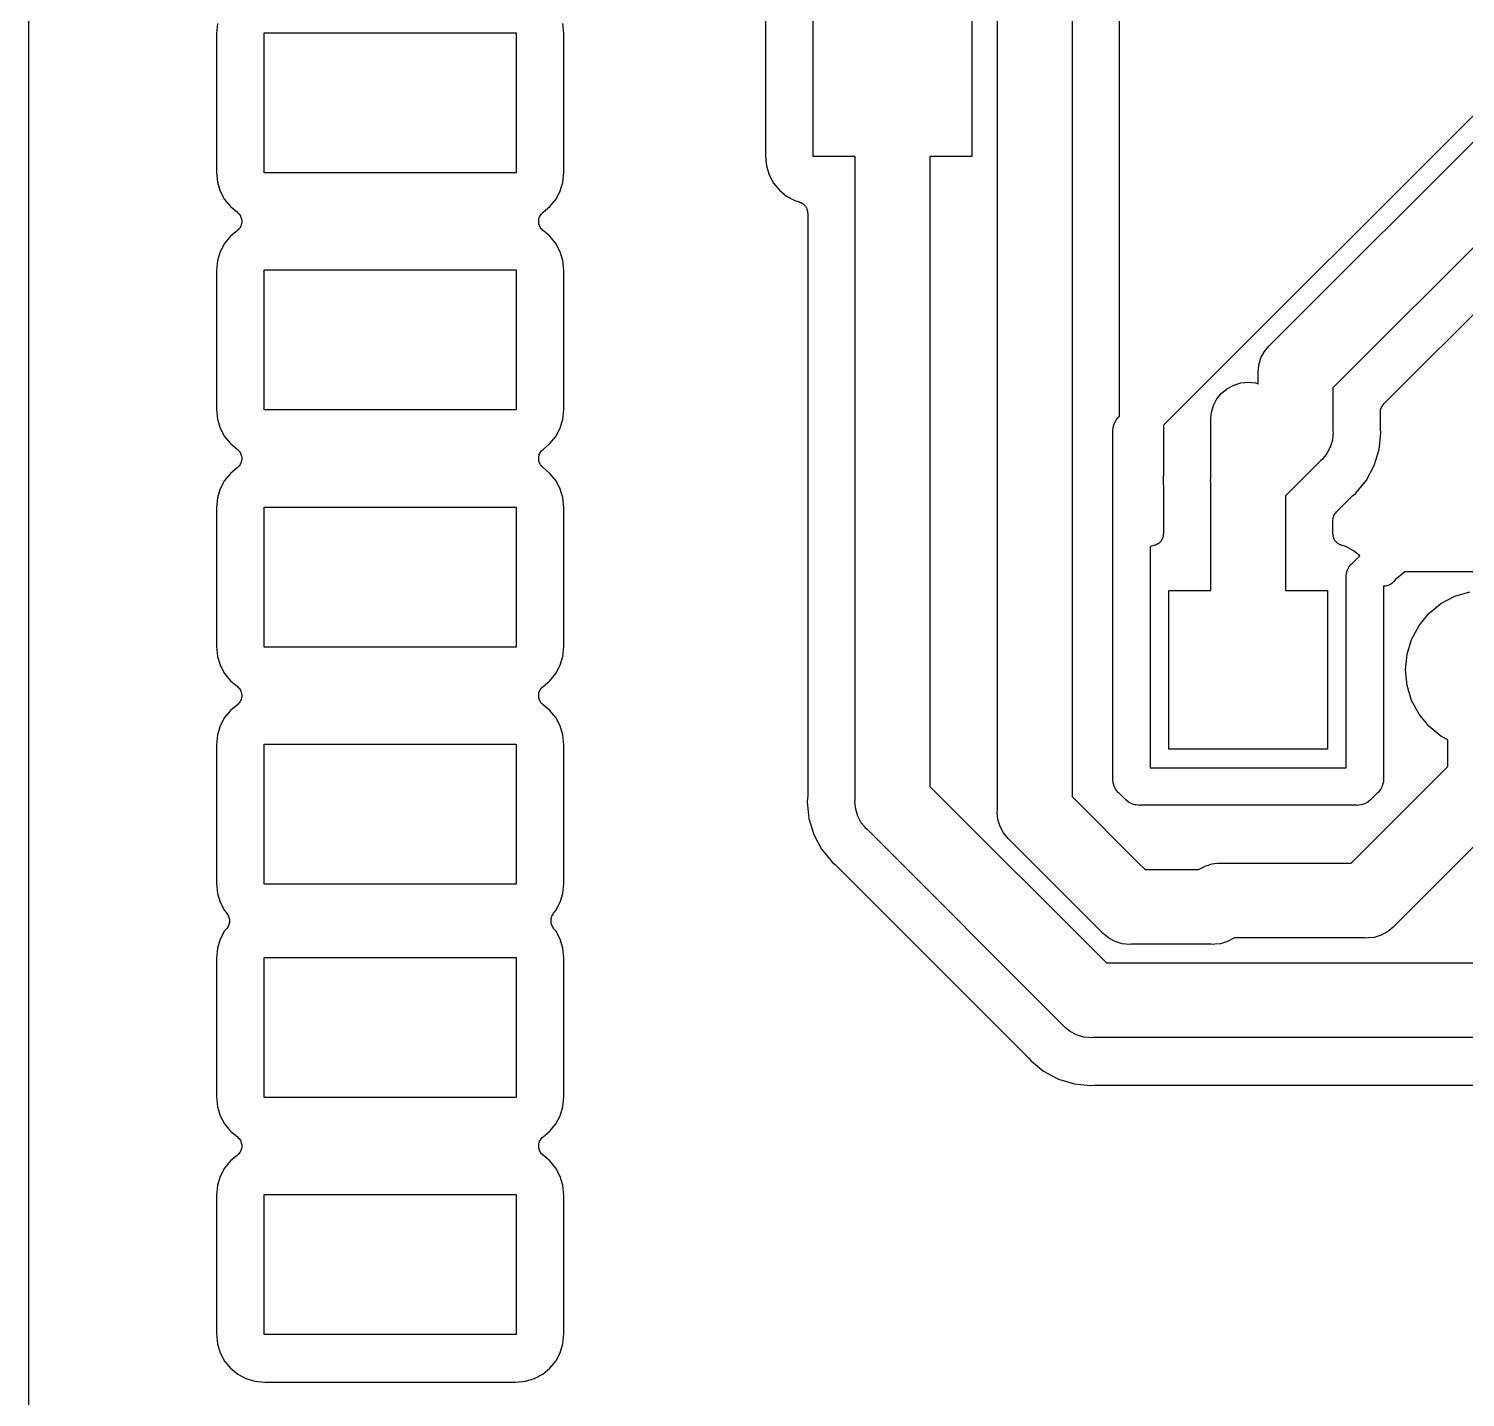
# Model space of a CAD drawing. Extents: x 77 to 164, y -183 to -59.
# Drawn here: x 92.35 to 107.74, y -166.54 to -151.88 of the extents above; entities that cross this region are included whole.
import ezdxf

# ---------------------------------------------------------------- set-up
doc = ezdxf.new("R2010")
doc.units = 0
doc.header["$MEASUREMENT"] = 0
doc.layers.add('BLACK', color=7, linetype='CONTINUOUS')

msp = doc.modelspace()

# ---------------------------------------------------------------- linework, layer by layer
at = {"layer": 'BLACK', "linetype": 'CONTINUOUS'}
for p, q in [((92.348, -171.783), (92.348, -124.635)), ((113.641, -146.99), (104.502, -156.129)), ((105.649, -155.265), (113.593, -147.321)), ((102.724, -160.254), (102.724, -147.962)), ((114.056, -147.99), (106.318, -155.728)), ((103.524, -148.108), (103.524, -160.108)), ((104.032, -156.034), (104.032, -148.371)), ((100.239, -151.556), (100.239, -153.244)), ((100.75, -153.25), (100.75, -151.55)), ((102.45, -151.55), (102.45, -153.25)), ((94.3694, -151.825), (94.3589, -151.931)), ((98.0811, -151.931), (98.0707, -151.825)), ((94.3589, -151.931), (94.3589, -153.419)), ((94.87, -153.425), (94.87, -151.925)), ((94.87, -151.925), (97.57, -151.925)), ((97.57, -151.925), (97.57, -153.425)), ((98.0811, -153.419), (98.0811, -151.931)), ((106.863, -155.901), (110.232, -152.532)), ((100.239, -153.244), (100.249, -153.35)), ((101.2, -153.25), (100.75, -153.25)), ((101.2, -160.145), (101.2, -153.25)), ((102.45, -153.25), (102, -153.25)), ((102, -153.25), (102, -159.999)), ((100.249, -153.35), (100.278, -153.445)), ((94.3589, -153.419), (94.3694, -153.525)), ((94.3694, -153.525), (94.3984, -153.62)), ((97.57, -153.425), (94.87, -153.425)), ((98.0416, -153.62), (98.0707, -153.525)), ((98.0707, -153.525), (98.0811, -153.419)), ((100.278, -153.445), (100.326, -153.534)), ((100.326, -153.534), (100.389, -153.611)), ((94.3984, -153.62), (94.4456, -153.709)), ((94.4456, -153.709), (94.5091, -153.786)), ((97.9309, -153.786), (97.9944, -153.709)), ((97.9944, -153.709), (98.0416, -153.62)), ((100.389, -153.611), (100.466, -153.674)), ((100.466, -153.674), (100.555, -153.722)), ((94.5091, -153.786), (94.5832, -153.847)), ((94.5832, -153.847), (94.584, -153.847)), ((94.584, -153.847), (94.584, -153.847)), ((94.584, -153.847), (94.584, -153.847)), ((94.584, -153.847), (94.5846, -153.848)), ((94.5846, -153.848), (94.593, -153.857)), ((94.593, -153.857), (94.6014, -153.865)), ((94.6014, -153.865), (94.6016, -153.865)), ((94.6016, -153.865), (94.6019, -153.866)), ((94.6019, -153.866), (94.6084, -153.876)), ((97.8258, -153.884), (97.8325, -153.874)), ((97.8325, -153.874), (97.8392, -153.864)), ((97.8392, -153.864), (97.8395, -153.864)), ((97.8395, -153.864), (97.8397, -153.864)), ((97.8397, -153.864), (97.8482, -153.855)), ((97.8482, -153.855), (97.8568, -153.847)), ((97.8568, -153.847), (97.9309, -153.786)), ((100.555, -153.722), (100.602, -153.736)), ((100.602, -153.736), (100.604, -153.736)), ((100.604, -153.736), (100.609, -153.739)), ((100.609, -153.739), (100.614, -153.74)), ((100.614, -153.74), (100.62, -153.744)), ((100.62, -153.744), (100.626, -153.746)), ((100.626, -153.746), (100.631, -153.749)), ((100.631, -153.749), (100.636, -153.752)), ((100.636, -153.752), (100.641, -153.756)), ((100.641, -153.756), (100.647, -153.76)), ((100.647, -153.76), (100.651, -153.764)), ((100.651, -153.764), (100.655, -153.768)), ((100.655, -153.768), (100.659, -153.773)), ((100.659, -153.773), (100.664, -153.778)), ((100.664, -153.778), (100.667, -153.783)), ((100.667, -153.783), (100.671, -153.787)), ((100.671, -153.787), (100.674, -153.793)), ((100.674, -153.793), (100.678, -153.799)), ((100.678, -153.799), (100.68, -153.804)), ((100.68, -153.804), (100.682, -153.809)), ((100.682, -153.809), (100.684, -153.816)), ((100.684, -153.816), (100.687, -153.822)), ((100.687, -153.822), (100.688, -153.827)), ((100.688, -153.827), (100.69, -153.833)), ((100.69, -153.833), (100.69, -153.839)), ((100.69, -153.839), (100.691, -153.846)), ((100.691, -153.846), (100.691, -153.852)), ((100.691, -153.852), (100.692, -153.857)), ((100.692, -153.857), (100.692, -160.113)), ((94.6003, -154.026), (94.5917, -154.035)), ((94.6005, -154.026), (94.6003, -154.026)), ((94.6008, -154.026), (94.6005, -154.026)), ((94.6075, -154.016), (94.6008, -154.026)), ((94.6142, -154.006), (94.6075, -154.016)), ((94.6084, -153.876), (94.615, -153.886)), ((94.6144, -154.005), (94.6142, -154.006)), ((94.6146, -154.005), (94.6144, -154.005)), ((94.6192, -153.994), (94.6146, -154.005)), ((94.615, -153.886), (94.6152, -153.886)), ((94.6152, -153.886), (94.6154, -153.887)), ((94.6154, -153.887), (94.6198, -153.898)), ((94.6239, -153.983), (94.6192, -153.994)), ((94.6198, -153.898), (94.6244, -153.909)), ((94.624, -153.983), (94.6239, -153.983)), ((94.6241, -153.982), (94.624, -153.983)), ((94.6265, -153.97), (94.6241, -153.982)), ((94.6244, -153.909), (94.6245, -153.909)), ((94.6245, -153.909), (94.6246, -153.91)), ((94.6246, -153.91), (94.6268, -153.921)), ((94.6289, -153.959), (94.6265, -153.97)), ((94.6268, -153.921), (94.6291, -153.933)), ((94.629, -153.958), (94.6289, -153.958)), ((94.6289, -153.958), (94.6289, -153.959)), ((94.6291, -153.946), (94.629, -153.958)), ((94.6291, -153.933), (94.6291, -153.933)), ((94.6291, -153.933), (94.6292, -153.934)), ((94.6292, -153.934), (94.6291, -153.946)), ((97.8108, -153.956), (97.8109, -153.944)), ((97.8109, -153.957), (97.8108, -153.956)), ((97.8109, -153.944), (97.811, -153.932)), ((97.8132, -153.969), (97.8109, -153.957)), ((97.8109, -153.957), (97.8109, -153.957)), ((97.811, -153.932), (97.8111, -153.932)), ((97.8111, -153.931), (97.8135, -153.92)), ((97.8111, -153.932), (97.8111, -153.931)), ((97.8154, -153.98), (97.8132, -153.969)), ((97.8135, -153.92), (97.8159, -153.908)), ((97.8155, -153.981), (97.8154, -153.98)), ((97.8156, -153.981), (97.8155, -153.981)), ((97.8201, -153.992), (97.8156, -153.981)), ((97.8159, -153.908), (97.8161, -153.907)), ((97.8161, -153.907), (97.8208, -153.896)), ((97.8161, -153.907), (97.8161, -153.907)), ((97.8246, -154.003), (97.8201, -153.992)), ((97.8208, -153.896), (97.8254, -153.885)), ((97.8248, -154.004), (97.8246, -154.003)), ((97.825, -154.004), (97.8248, -154.004)), ((97.8316, -154.014), (97.825, -154.004)), ((97.8254, -153.885), (97.8257, -153.885)), ((97.8257, -153.885), (97.8258, -153.884)), ((97.8381, -154.024), (97.8316, -154.014)), ((97.8384, -154.025), (97.8381, -154.024)), ((97.8386, -154.025), (97.8384, -154.025)), ((97.847, -154.033), (97.8386, -154.025)), ((94.4456, -154.181), (94.3984, -154.27)), ((94.5091, -154.104), (94.4456, -154.181)), ((94.5832, -154.043), (94.5091, -154.104)), ((94.5917, -154.035), (94.5832, -154.043)), ((97.8554, -154.042), (97.847, -154.033)), ((97.856, -154.043), (97.8554, -154.042)), ((97.8568, -154.043), (97.856, -154.043)), ((97.856, -154.043), (97.856, -154.043)), ((97.856, -154.043), (97.856, -154.043)), ((97.9309, -154.104), (97.8568, -154.043)), ((97.9944, -154.181), (97.9309, -154.104)), ((98.0416, -154.27), (97.9944, -154.181)), ((94.3984, -154.27), (94.3694, -154.365)), ((98.0707, -154.365), (98.0416, -154.27)), ((94.3694, -154.365), (94.3589, -154.471)), ((94.3589, -154.471), (94.3589, -155.959)), ((94.87, -155.965), (94.87, -154.465)), ((94.87, -154.465), (97.57, -154.465)), ((97.57, -154.465), (97.57, -155.965)), ((98.0811, -154.471), (98.0707, -154.365)), ((98.0811, -155.959), (98.0811, -154.471)), ((105.531, -155.461), (105.547, -155.408)), ((105.547, -155.408), (105.584, -155.339)), ((105.584, -155.339), (105.634, -155.278)), ((105.634, -155.278), (105.649, -155.265)), ((105.516, -155.562), (105.524, -155.484)), ((105.518, -155.582), (105.516, -155.562)), ((105.524, -155.484), (105.531, -155.461)), ((105.187, -155.736), (105.256, -155.699)), ((105.256, -155.699), (105.332, -155.676)), ((105.332, -155.676), (105.41, -155.668)), ((105.41, -155.668), (105.488, -155.676)), ((105.488, -155.676), (105.518, -155.685)), ((105.518, -155.685), (105.518, -155.582)), ((105.039, -155.916), (105.076, -155.847)), ((105.076, -155.847), (105.126, -155.786)), ((105.126, -155.786), (105.187, -155.736)), ((106.318, -155.728), (106.318, -156.19)), ((94.3589, -155.959), (94.3694, -156.065)), ((97.57, -155.965), (94.87, -155.965)), ((98.0707, -156.065), (98.0811, -155.959)), ((105.01, -156.05), (105.016, -155.992)), ((105.016, -155.992), (105.039, -155.916)), ((106.826, -155.989), (106.827, -155.977)), ((106.826, -155.99), (106.826, -155.989)), ((106.826, -155.991), (106.826, -155.99)), ((106.826, -155.99), (106.826, -155.99)), ((106.826, -155.99), (106.826, -155.99)), ((106.826, -156.159), (106.826, -155.991)), ((106.827, -155.977), (106.829, -155.966)), ((106.829, -155.964), (106.832, -155.953)), ((106.829, -155.965), (106.829, -155.964)), ((106.829, -155.966), (106.829, -155.965)), ((106.832, -155.953), (106.836, -155.942)), ((106.836, -155.941), (106.842, -155.93)), ((106.836, -155.942), (106.836, -155.941)), ((106.836, -155.941), (106.836, -155.941)), ((106.842, -155.93), (106.847, -155.92)), ((106.847, -155.92), (106.848, -155.92)), ((106.848, -155.919), (106.856, -155.91)), ((106.848, -155.92), (106.848, -155.919)), ((106.856, -155.91), (106.863, -155.901)), ((94.3694, -156.065), (94.3984, -156.16)), ((94.3984, -156.16), (94.4456, -156.249)), ((97.9944, -156.249), (98.0416, -156.16)), ((98.0416, -156.16), (98.0707, -156.065)), ((103.959, -156.189), (103.963, -156.149)), ((103.963, -156.149), (103.974, -156.112)), ((103.974, -156.112), (103.985, -156.092)), ((103.985, -156.092), (103.993, -156.077)), ((103.993, -156.077), (104.005, -156.062)), ((104.005, -156.062), (104.012, -156.054)), ((104.012, -156.054), (104.018, -156.047)), ((104.012, -156.054), (104.012, -156.054)), ((104.018, -156.047), (104.026, -156.04)), ((104.026, -156.04), (104.032, -156.034)), ((104.502, -156.129), (104.502, -156.667)), ((105.01, -156.698), (105.01, -156.05)), ((106.827, -156.165), (106.826, -156.159)), ((106.826, -156.17), (106.827, -156.165)), ((106.827, -156.172), (106.826, -156.17)), ((106.83, -156.21), (106.827, -156.172)), ((94.4456, -156.249), (94.5091, -156.326)), ((94.5091, -156.326), (94.5832, -156.387)), ((97.8568, -156.387), (97.9309, -156.326)), ((97.9309, -156.326), (97.9944, -156.249)), ((103.96, -156.198), (103.959, -156.189)), ((103.96, -159.91), (103.96, -156.198)), ((106.312, -156.288), (106.289, -156.364)), ((106.318, -156.23), (106.312, -156.288)), ((106.318, -156.19), (106.32, -156.21)), ((106.32, -156.21), (106.318, -156.23)), ((106.318, -156.23), (106.318, -156.23)), ((106.813, -156.388), (106.827, -156.248)), ((106.827, -156.248), (106.83, -156.21)), ((106.827, -156.248), (106.827, -156.248)), ((94.5832, -156.387), (94.584, -156.387)), ((94.584, -156.387), (94.584, -156.387)), ((94.584, -156.387), (94.584, -156.387)), ((94.584, -156.387), (94.5846, -156.388)), ((94.5846, -156.388), (94.593, -156.397)), ((94.593, -156.397), (94.6014, -156.405)), ((94.6014, -156.405), (94.6016, -156.405)), ((94.6016, -156.405), (94.6019, -156.406)), ((94.6019, -156.406), (94.6084, -156.416)), ((94.6084, -156.416), (94.615, -156.426)), ((94.615, -156.426), (94.6152, -156.426)), ((94.6152, -156.426), (94.6154, -156.427)), ((94.6154, -156.427), (94.6198, -156.438)), ((94.6198, -156.438), (94.6244, -156.449)), ((94.6244, -156.449), (94.6245, -156.449)), ((94.6245, -156.449), (94.6246, -156.45)), ((94.6246, -156.45), (94.6268, -156.461)), ((94.6268, -156.461), (94.6291, -156.473)), ((94.6291, -156.486), (94.629, -156.498)), ((94.6291, -156.473), (94.6291, -156.473)), ((94.6291, -156.473), (94.6292, -156.474)), ((94.6292, -156.474), (94.6291, -156.486)), ((97.8108, -156.496), (97.8109, -156.484)), ((97.8109, -156.484), (97.811, -156.472)), ((97.811, -156.472), (97.8111, -156.472)), ((97.8111, -156.471), (97.8135, -156.46)), ((97.8111, -156.472), (97.8111, -156.471)), ((97.8135, -156.46), (97.8159, -156.448)), ((97.8159, -156.448), (97.8161, -156.447)), ((97.8161, -156.447), (97.8208, -156.436)), ((97.8161, -156.447), (97.8161, -156.447)), ((97.8208, -156.436), (97.8254, -156.425)), ((97.8254, -156.425), (97.8257, -156.425)), ((97.8257, -156.425), (97.8258, -156.424)), ((97.8258, -156.424), (97.8325, -156.414)), ((97.8325, -156.414), (97.8392, -156.404)), ((97.8392, -156.404), (97.8395, -156.404)), ((97.8395, -156.404), (97.8397, -156.404)), ((97.8397, -156.404), (97.8482, -156.395)), ((97.8482, -156.395), (97.8568, -156.387)), ((106.252, -156.433), (106.202, -156.494)), ((106.289, -156.364), (106.252, -156.433)), ((106.761, -156.559), (106.813, -156.388)), ((94.5091, -156.644), (94.4456, -156.721)), ((94.5832, -156.583), (94.5091, -156.644)), ((94.5917, -156.575), (94.5832, -156.583)), ((94.6003, -156.566), (94.5917, -156.575)), ((94.6005, -156.566), (94.6003, -156.566)), ((94.6008, -156.566), (94.6005, -156.566)), ((94.6075, -156.556), (94.6008, -156.566)), ((94.6142, -156.546), (94.6075, -156.556)), ((94.6144, -156.545), (94.6142, -156.546)), ((94.6146, -156.545), (94.6144, -156.545)), ((94.6192, -156.534), (94.6146, -156.545)), ((94.6239, -156.523), (94.6192, -156.534)), ((94.624, -156.523), (94.6239, -156.523)), ((94.6241, -156.522), (94.624, -156.523)), ((94.6265, -156.51), (94.6241, -156.522)), ((94.6289, -156.499), (94.6265, -156.51)), ((94.629, -156.498), (94.6289, -156.498)), ((94.6289, -156.498), (94.6289, -156.499)), ((97.8109, -156.497), (97.8108, -156.496)), ((97.8132, -156.509), (97.8109, -156.497)), ((97.8109, -156.497), (97.8109, -156.497)), ((97.8154, -156.52), (97.8132, -156.509)), ((97.8155, -156.521), (97.8154, -156.52)), ((97.8156, -156.521), (97.8155, -156.521)), ((97.8201, -156.532), (97.8156, -156.521)), ((97.8246, -156.543), (97.8201, -156.532)), ((97.8248, -156.544), (97.8246, -156.543)), ((97.825, -156.544), (97.8248, -156.544)), ((97.8316, -156.554), (97.825, -156.544)), ((97.8381, -156.564), (97.8316, -156.554)), ((97.8384, -156.565), (97.8381, -156.564)), ((97.8386, -156.565), (97.8384, -156.565)), ((97.847, -156.573), (97.8386, -156.565)), ((97.8554, -156.582), (97.847, -156.573)), ((97.856, -156.583), (97.8554, -156.582)), ((97.8568, -156.583), (97.856, -156.583)), ((97.856, -156.583), (97.856, -156.583)), ((97.856, -156.583), (97.856, -156.583)), ((97.9309, -156.644), (97.8568, -156.583)), ((97.9944, -156.721), (97.9309, -156.644)), ((106.187, -156.507), (105.81, -156.884)), ((106.202, -156.494), (106.187, -156.507)), ((106.677, -156.717), (106.761, -156.559)), ((94.4456, -156.721), (94.3984, -156.81)), ((98.0416, -156.81), (97.9944, -156.721)), ((104.501, -156.68), (104.498, -156.718)), ((104.498, -156.718), (104.501, -156.756)), ((104.502, -156.669), (104.501, -156.674)), ((104.501, -156.674), (104.501, -156.68)), ((104.501, -156.756), (104.501, -156.757)), ((104.501, -156.757), (104.502, -156.758)), ((104.502, -156.758), (104.501, -156.764)), ((104.501, -156.764), (104.502, -156.769)), ((104.502, -156.667), (104.502, -156.669)), ((104.502, -156.758), (104.502, -156.758)), ((104.502, -156.758), (104.502, -156.758)), ((104.502, -156.769), (104.502, -156.769)), ((104.502, -156.769), (104.502, -156.769)), ((104.502, -156.769), (104.502, -157.293)), ((105.008, -156.718), (105.01, -156.698)), ((105.01, -156.738), (105.008, -156.718)), ((105.01, -157.9), (105.01, -156.738)), ((106.563, -156.855), (106.677, -156.717)), ((94.3694, -156.905), (94.3589, -157.011)), ((94.3984, -156.81), (94.3694, -156.905)), ((98.0707, -156.905), (98.0416, -156.81)), ((98.0811, -157.011), (98.0707, -156.905)), ((105.81, -156.884), (105.81, -157.9)), ((106.355, -157.057), (106.524, -156.888)), ((106.524, -156.888), (106.525, -156.887)), ((106.525, -156.887), (106.53, -156.883)), ((106.53, -156.883), (106.533, -156.88)), ((106.533, -156.88), (106.563, -156.855)), ((94.3589, -157.011), (94.3589, -158.499)), ((94.87, -158.505), (94.87, -157.005)), ((94.87, -157.005), (97.57, -157.005)), ((97.57, -157.005), (97.57, -158.505)), ((98.0811, -158.499), (98.0811, -157.011)), ((106.324, -157.109), (106.328, -157.098)), ((106.328, -157.097), (106.334, -157.086)), ((106.328, -157.098), (106.328, -157.097)), ((106.328, -157.097), (106.328, -157.097)), ((106.334, -157.086), (106.339, -157.076)), ((106.339, -157.076), (106.34, -157.076)), ((106.34, -157.075), (106.348, -157.066)), ((106.34, -157.076), (106.34, -157.075)), ((106.348, -157.066), (106.355, -157.057)), ((106.318, -157.145), (106.319, -157.133)), ((106.318, -157.146), (106.318, -157.145)), ((106.318, -157.147), (106.318, -157.146)), ((106.318, -157.146), (106.318, -157.146)), ((106.318, -157.146), (106.318, -157.146)), ((106.318, -157.293), (106.318, -157.147)), ((106.319, -157.133), (106.321, -157.122)), ((106.321, -157.12), (106.324, -157.109)), ((106.321, -157.121), (106.321, -157.12)), ((106.321, -157.122), (106.321, -157.121)), ((104.412, -157.414), (104.365, -157.428)), ((104.417, -157.412), (104.412, -157.414)), ((104.423, -157.41), (104.417, -157.412)), ((104.429, -157.407), (104.423, -157.41)), ((104.435, -157.405), (104.429, -157.407)), ((104.439, -157.401), (104.435, -157.405)), ((104.445, -157.399), (104.439, -157.401)), ((104.45, -157.395), (104.445, -157.399)), ((104.455, -157.391), (104.45, -157.395)), ((104.459, -157.387), (104.455, -157.391)), ((104.464, -157.383), (104.459, -157.387)), ((104.468, -157.378), (104.464, -157.383)), ((104.473, -157.373), (104.468, -157.378)), ((104.476, -157.369), (104.473, -157.373)), ((104.48, -157.364), (104.476, -157.369)), ((104.483, -157.358), (104.48, -157.364)), ((104.487, -157.353), (104.483, -157.358)), ((104.489, -157.348), (104.487, -157.353)), ((104.492, -157.343), (104.489, -157.348)), ((104.494, -157.336), (104.492, -157.343)), ((104.496, -157.33), (104.494, -157.336)), ((104.498, -157.324), (104.496, -157.33)), ((104.499, -157.319), (104.498, -157.324)), ((104.5, -157.312), (104.499, -157.319)), ((104.501, -157.306), (104.5, -157.312)), ((104.502, -157.294), (104.501, -157.3)), ((104.501, -157.3), (104.501, -157.306)), ((104.502, -157.293), (104.502, -157.294)), ((106.319, -157.298), (106.318, -157.293)), ((106.319, -157.304), (106.319, -157.298)), ((106.32, -157.311), (106.319, -157.304)), ((106.32, -157.317), (106.32, -157.311)), ((106.322, -157.323), (106.32, -157.317)), ((106.323, -157.328), (106.322, -157.323)), ((106.326, -157.334), (106.323, -157.328)), ((106.328, -157.341), (106.326, -157.334)), ((106.33, -157.346), (106.328, -157.341)), ((106.332, -157.351), (106.33, -157.346)), ((106.336, -157.357), (106.332, -157.351)), ((106.339, -157.363), (106.336, -157.357)), ((106.343, -157.367), (106.339, -157.363)), ((106.346, -157.372), (106.343, -157.367)), ((106.351, -157.377), (106.346, -157.372)), ((106.355, -157.382), (106.351, -157.377)), ((106.359, -157.386), (106.355, -157.382)), ((106.363, -157.39), (106.359, -157.386)), ((106.369, -157.394), (106.363, -157.39)), ((106.374, -157.398), (106.369, -157.394)), ((106.379, -157.401), (106.374, -157.398)), ((106.384, -157.404), (106.379, -157.401)), ((106.39, -157.406), (106.384, -157.404)), ((106.396, -157.41), (106.39, -157.406)), ((106.401, -157.411), (106.396, -157.41)), ((106.406, -157.414), (106.401, -157.411)), ((106.408, -157.414), (106.406, -157.414)), ((106.455, -157.428), (106.408, -157.414)), ((104.365, -157.428), (104.36, -157.431)), ((104.36, -157.431), (104.36, -159.8)), ((106.544, -157.476), (106.455, -157.428)), ((106.526, -157.606), (106.605, -157.526)), ((106.605, -157.526), (106.544, -157.476)), ((106.46, -157.744), (106.463, -157.715)), ((106.463, -157.715), (106.474, -157.677)), ((106.474, -157.677), (106.493, -157.642)), ((106.493, -157.642), (106.518, -157.612)), ((106.518, -157.612), (106.526, -157.606)), ((107.089, -157.7), (106.985, -157.785)), ((108.811, -157.7), (107.089, -157.7)), ((106.459, -157.754), (106.46, -157.744)), ((106.46, -157.764), (106.459, -157.754)), ((106.46, -157.744), (106.46, -157.744)), ((106.46, -159.8), (106.46, -157.764)), ((106.869, -157.851), (106.86, -157.851)), ((106.86, -157.851), (106.86, -159.91)), ((106.882, -157.851), (106.869, -157.851)), ((106.894, -157.849), (106.882, -157.851)), ((106.882, -157.851), (106.882, -157.851)), ((106.882, -157.851), (106.882, -157.851)), ((106.906, -157.847), (106.894, -157.849)), ((106.918, -157.842), (106.906, -157.846)), ((106.906, -157.846), (106.906, -157.847)), ((106.906, -157.847), (106.906, -157.847)), ((106.929, -157.837), (106.918, -157.842)), ((106.939, -157.831), (106.929, -157.837)), ((106.929, -157.837), (106.929, -157.837)), ((106.929, -157.837), (106.929, -157.837)), ((106.95, -157.824), (106.939, -157.831)), ((106.959, -157.815), (106.95, -157.824)), ((106.95, -157.824), (106.95, -157.824)), ((106.95, -157.824), (106.95, -157.824)), ((106.967, -157.807), (106.959, -157.815)), ((106.968, -157.806), (106.967, -157.807)), ((106.969, -157.805), (106.968, -157.806)), ((106.968, -157.806), (106.968, -157.806)), ((106.968, -157.806), (106.968, -157.806)), ((106.985, -157.785), (106.969, -157.805)), ((104.56, -159.6), (104.56, -157.9)), ((104.56, -157.9), (105.01, -157.9)), ((105.81, -157.9), (106.26, -157.9)), ((106.26, -157.9), (106.26, -159.6)), ((107.475, -158.04), (107.623, -157.961)), ((107.623, -157.961), (107.783, -157.912)), ((107.24, -158.275), (107.346, -158.146)), ((107.346, -158.146), (107.475, -158.04)), ((107.161, -158.423), (107.24, -158.275)), ((107.112, -158.583), (107.161, -158.423)), ((94.3589, -158.499), (94.3694, -158.605)), ((94.3694, -158.605), (94.3984, -158.7)), ((97.57, -158.505), (94.87, -158.505)), ((98.0416, -158.7), (98.0707, -158.605)), ((98.0707, -158.605), (98.0811, -158.499)), ((107.096, -158.75), (107.112, -158.583)), ((94.3984, -158.7), (94.4456, -158.789)), ((94.4456, -158.789), (94.5091, -158.866)), ((97.9309, -158.866), (97.9944, -158.789)), ((97.9944, -158.789), (98.0416, -158.7)), ((107.112, -158.917), (107.096, -158.75)), ((94.5091, -158.866), (94.5832, -158.927)), ((94.5832, -158.927), (94.584, -158.927)), ((94.584, -158.927), (94.584, -158.927)), ((94.584, -158.927), (94.584, -158.927)), ((94.584, -158.927), (94.5846, -158.928)), ((94.5846, -158.928), (94.593, -158.937)), ((94.593, -158.937), (94.6014, -158.945)), ((94.6014, -158.945), (94.6016, -158.945)), ((94.6016, -158.945), (94.6019, -158.946)), ((94.6019, -158.946), (94.6084, -158.956)), ((97.8325, -158.954), (97.8392, -158.944)), ((97.8392, -158.944), (97.8395, -158.944)), ((97.8395, -158.944), (97.8397, -158.944)), ((97.8397, -158.944), (97.8482, -158.935)), ((97.8482, -158.935), (97.8568, -158.927)), ((97.8568, -158.927), (97.9309, -158.866)), ((107.161, -159.077), (107.112, -158.917)), ((94.6003, -159.106), (94.5917, -159.115)), ((94.6005, -159.106), (94.6003, -159.106)), ((94.6008, -159.106), (94.6005, -159.106)), ((94.6075, -159.096), (94.6008, -159.106)), ((94.6142, -159.086), (94.6075, -159.096)), ((94.6084, -158.956), (94.615, -158.966)), ((94.6144, -159.085), (94.6142, -159.086)), ((94.6146, -159.085), (94.6144, -159.085)), ((94.6192, -159.074), (94.6146, -159.085)), ((94.615, -158.966), (94.6152, -158.966)), ((94.6152, -158.966), (94.6154, -158.967)), ((94.6154, -158.967), (94.6198, -158.978)), ((94.6239, -159.063), (94.6192, -159.074)), ((94.6198, -158.978), (94.6244, -158.989)), ((94.624, -159.063), (94.6239, -159.063)), ((94.6241, -159.062), (94.624, -159.063)), ((94.6265, -159.05), (94.6241, -159.062)), ((94.6244, -158.989), (94.6245, -158.989)), ((94.6245, -158.989), (94.6246, -158.99)), ((94.6246, -158.99), (94.6268, -159.001)), ((94.6289, -159.039), (94.6265, -159.05)), ((94.6268, -159.001), (94.6291, -159.013)), ((94.629, -159.038), (94.6289, -159.038)), ((94.6289, -159.038), (94.6289, -159.039)), ((94.6291, -159.026), (94.629, -159.038)), ((94.6291, -159.013), (94.6291, -159.013)), ((94.6291, -159.013), (94.6292, -159.014)), ((94.6292, -159.014), (94.6291, -159.026)), ((97.8108, -159.036), (97.8109, -159.024)), ((97.8109, -159.037), (97.8108, -159.036)), ((97.8109, -159.024), (97.811, -159.012)), ((97.8132, -159.049), (97.8109, -159.037)), ((97.8109, -159.037), (97.8109, -159.037)), ((97.811, -159.012), (97.8111, -159.012)), ((97.8111, -159.011), (97.8135, -159)), ((97.8111, -159.012), (97.8111, -159.011)), ((97.8154, -159.06), (97.8132, -159.049)), ((97.8135, -159), (97.8159, -158.988)), ((97.8155, -159.061), (97.8154, -159.06)), ((97.8156, -159.061), (97.8155, -159.061)), ((97.8201, -159.072), (97.8156, -159.061)), ((97.8159, -158.988), (97.8161, -158.987)), ((97.8161, -158.987), (97.8208, -158.976)), ((97.8161, -158.987), (97.8161, -158.987)), ((97.8246, -159.083), (97.8201, -159.072)), ((97.8208, -158.976), (97.8254, -158.965)), ((97.8248, -159.084), (97.8246, -159.083)), ((97.825, -159.084), (97.8248, -159.084)), ((97.8316, -159.094), (97.825, -159.084)), ((97.8254, -158.965), (97.8257, -158.965)), ((97.8257, -158.965), (97.8258, -158.964)), ((97.8258, -158.964), (97.8325, -158.954)), ((97.8381, -159.104), (97.8316, -159.094)), ((97.8384, -159.105), (97.8381, -159.104)), ((97.8386, -159.105), (97.8384, -159.105)), ((97.847, -159.113), (97.8386, -159.105)), ((107.24, -159.225), (107.161, -159.077)), ((94.5091, -159.184), (94.4456, -159.261)), ((94.5832, -159.123), (94.5091, -159.184)), ((94.5917, -159.115), (94.5832, -159.123)), ((97.8554, -159.122), (97.847, -159.113)), ((97.856, -159.123), (97.8554, -159.122)), ((97.8568, -159.123), (97.856, -159.123)), ((97.856, -159.123), (97.856, -159.123)), ((97.856, -159.123), (97.856, -159.123)), ((97.9309, -159.184), (97.8568, -159.123)), ((97.9944, -159.261), (97.9309, -159.184)), ((107.346, -159.354), (107.24, -159.225)), ((94.3984, -159.35), (94.3694, -159.445)), ((94.4456, -159.261), (94.3984, -159.35)), ((98.0416, -159.35), (97.9944, -159.261)), ((98.0707, -159.445), (98.0416, -159.35)), ((107.475, -159.46), (107.346, -159.354)), ((94.3694, -159.445), (94.3589, -159.551)), ((94.3589, -159.551), (94.3589, -161.039)), ((94.87, -161.045), (94.87, -159.545)), ((94.87, -159.545), (97.57, -159.545)), ((97.57, -159.545), (97.57, -161.045)), ((98.0811, -159.551), (98.0707, -159.445)), ((98.0811, -161.039), (98.0811, -159.551)), ((107.55, -159.5), (107.475, -159.46)), ((107.55, -159.786), (107.55, -159.5)), ((106.26, -159.6), (104.56, -159.6)), ((104.36, -159.8), (106.46, -159.8)), ((106.514, -160.822), (107.55, -159.786)), ((102, -159.999), (103.891, -161.89)), ((103.959, -159.92), (103.96, -159.91)), ((103.96, -159.93), (103.959, -159.92)), ((103.963, -159.959), (103.96, -159.93)), ((103.96, -159.93), (103.96, -159.93)), ((103.974, -159.997), (103.963, -159.959)), ((103.993, -160.032), (103.974, -159.997)), ((106.846, -159.997), (106.827, -160.032)), ((106.853, -159.972), (106.846, -159.997)), ((106.857, -159.959), (106.853, -159.972)), ((106.858, -159.948), (106.857, -159.959)), ((106.86, -159.93), (106.858, -159.948)), ((106.86, -159.91), (106.861, -159.92)), ((106.861, -159.92), (106.86, -159.93)), ((106.86, -159.93), (106.86, -159.93)), ((100.691, -160.126), (100.688, -160.164)), ((100.688, -160.164), (100.705, -160.342)), ((100.692, -160.115), (100.691, -160.12)), ((100.691, -160.12), (100.691, -160.126)), ((100.692, -160.113), (100.692, -160.115)), ((101.198, -160.164), (101.2, -160.145)), ((101.206, -160.243), (101.198, -160.164)), ((103.524, -160.108), (104.229, -160.813)), ((104.018, -160.062), (103.993, -160.032)), ((104.026, -160.068), (104.018, -160.062)), ((104.092, -160.134), (104.026, -160.068)), ((104.098, -160.142), (104.092, -160.134)), ((104.128, -160.167), (104.098, -160.142)), ((104.163, -160.186), (104.128, -160.167)), ((106.692, -160.167), (106.657, -160.186)), ((106.722, -160.142), (106.692, -160.167)), ((106.728, -160.134), (106.722, -160.142)), ((106.794, -160.068), (106.728, -160.134)), ((106.802, -160.062), (106.794, -160.068)), ((106.827, -160.032), (106.802, -160.062)), ((101.229, -160.318), (101.206, -160.243)), ((101.266, -160.388), (101.229, -160.318)), ((102.722, -160.274), (102.724, -160.254)), ((102.73, -160.352), (102.722, -160.274)), ((104.201, -160.197), (104.163, -160.186)), ((104.205, -160.197), (104.201, -160.197)), ((104.23, -160.2), (104.205, -160.197)), ((104.24, -160.201), (104.23, -160.2)), ((104.23, -160.2), (104.23, -160.2)), ((104.25, -160.2), (104.24, -160.201)), ((106.57, -160.2), (104.25, -160.2)), ((106.58, -160.201), (106.57, -160.2)), ((106.59, -160.2), (106.58, -160.201)), ((106.619, -160.197), (106.59, -160.2)), ((106.59, -160.2), (106.59, -160.2)), ((106.657, -160.186), (106.619, -160.197)), ((108.219, -160.249), (106.977, -161.491)), ((100.705, -160.342), (100.757, -160.513)), ((101.303, -160.433), (101.266, -160.388)), ((101.316, -160.448), (101.303, -160.433)), ((101.303, -160.433), (101.303, -160.433)), ((101.331, -160.461), (101.316, -160.448)), ((103.429, -162.559), (101.331, -160.461)), ((102.753, -160.428), (102.73, -160.352)), ((102.79, -160.497), (102.753, -160.428)), ((100.757, -160.513), (100.841, -160.671)), ((102.827, -160.543), (102.79, -160.497)), ((102.84, -160.558), (102.827, -160.543)), ((102.827, -160.543), (102.827, -160.543)), ((102.855, -160.571), (102.84, -160.558)), ((103.843, -161.559), (102.855, -160.571)), ((100.841, -160.671), (100.879, -160.717)), ((100.879, -160.717), (100.955, -160.809)), ((100.955, -160.809), (100.985, -160.834)), ((100.985, -160.834), (100.986, -160.835)), ((100.986, -160.835), (100.99, -160.839)), ((100.99, -160.839), (100.994, -160.842)), ((100.994, -160.842), (103.048, -162.896)), ((104.229, -160.813), (104.229, -160.813)), ((104.229, -160.813), (104.306, -160.89)), ((104.306, -160.89), (104.876, -160.89)), ((104.876, -160.89), (104.879, -160.888)), ((104.879, -160.888), (104.948, -160.851)), ((104.948, -160.851), (105.024, -160.828)), ((105.024, -160.828), (105.082, -160.822)), ((105.082, -160.822), (105.102, -160.82)), ((105.082, -160.822), (105.082, -160.822)), ((105.102, -160.82), (105.122, -160.822)), ((105.122, -160.822), (106.514, -160.822)), ((94.3589, -161.039), (94.3694, -161.145)), ((97.57, -161.045), (94.87, -161.045)), ((98.0707, -161.145), (98.0811, -161.039)), ((94.3694, -161.145), (94.3984, -161.24)), ((94.3984, -161.24), (94.4456, -161.329)), ((97.9944, -161.329), (98.0416, -161.24)), ((98.0416, -161.24), (98.0707, -161.145)), ((94.4456, -161.329), (94.4692, -161.357)), ((94.4692, -161.357), (94.4697, -161.358)), ((94.4697, -161.358), (94.4697, -161.358)), ((94.4697, -161.358), (94.4697, -161.358)), ((94.4697, -161.358), (94.4704, -161.359)), ((94.4704, -161.359), (94.4768, -161.369)), ((94.4768, -161.369), (94.4834, -161.379)), ((94.4834, -161.379), (94.4836, -161.379)), ((94.4836, -161.379), (94.4838, -161.38)), ((94.4838, -161.38), (94.4882, -161.391)), ((94.4882, -161.391), (94.4928, -161.402)), ((94.4928, -161.402), (94.4929, -161.402)), ((94.4929, -161.402), (94.493, -161.403)), ((94.493, -161.403), (94.4952, -161.414)), ((94.4952, -161.414), (94.4975, -161.426)), ((97.9427, -161.424), (97.9451, -161.413)), ((97.9451, -161.413), (97.9475, -161.401)), ((97.9475, -161.401), (97.9477, -161.4)), ((97.9477, -161.4), (97.9478, -161.4)), ((97.9478, -161.4), (97.9524, -161.389)), ((97.9524, -161.389), (97.957, -161.378)), ((97.957, -161.378), (97.9573, -161.378)), ((97.9573, -161.378), (97.9575, -161.377)), ((97.9575, -161.377), (97.9641, -161.367)), ((97.9641, -161.367), (97.9708, -161.357)), ((97.9708, -161.357), (97.9944, -161.329)), ((94.4456, -161.547), (94.3984, -161.636)), ((94.4692, -161.519), (94.4456, -161.547)), ((94.4759, -161.509), (94.4692, -161.519)), ((94.4825, -161.499), (94.4759, -161.509)), ((94.4827, -161.498), (94.4825, -161.499)), ((94.483, -161.498), (94.4827, -161.498)), ((94.4876, -161.487), (94.483, -161.498)), ((94.4922, -161.476), (94.4876, -161.487)), ((94.4923, -161.476), (94.4922, -161.476)), ((94.4925, -161.475), (94.4923, -161.476)), ((94.4949, -161.463), (94.4925, -161.475)), ((94.4973, -161.452), (94.4949, -161.463)), ((94.4974, -161.451), (94.4973, -161.451)), ((94.4973, -161.451), (94.4973, -161.452)), ((94.4975, -161.439), (94.4974, -161.451)), ((94.4975, -161.426), (94.4975, -161.426)), ((94.4975, -161.426), (94.4976, -161.427)), ((94.4976, -161.427), (94.4975, -161.439)), ((97.9424, -161.449), (97.9425, -161.437)), ((97.9425, -161.45), (97.9424, -161.449)), ((97.9425, -161.437), (97.9426, -161.425)), ((97.9448, -161.462), (97.9425, -161.45)), ((97.9425, -161.45), (97.9425, -161.45)), ((97.9426, -161.425), (97.9427, -161.425)), ((97.9427, -161.425), (97.9427, -161.424)), ((97.947, -161.473), (97.9448, -161.462)), ((97.9471, -161.474), (97.947, -161.473)), ((97.9472, -161.474), (97.9471, -161.474)), ((97.9518, -161.485), (97.9472, -161.474)), ((97.9562, -161.496), (97.9518, -161.485)), ((97.9564, -161.497), (97.9562, -161.496)), ((97.9566, -161.497), (97.9564, -161.497)), ((97.9632, -161.507), (97.9566, -161.497)), ((97.9696, -161.517), (97.9632, -161.507)), ((97.9703, -161.518), (97.9696, -161.517)), ((97.9708, -161.519), (97.9703, -161.518)), ((97.9703, -161.518), (97.9703, -161.518)), ((97.9703, -161.518), (97.9703, -161.518)), ((97.9944, -161.547), (97.9708, -161.519)), ((98.0416, -161.636), (97.9944, -161.547)), ((103.856, -161.574), (103.843, -161.559)), ((106.903, -161.556), (106.834, -161.593)), ((106.964, -161.506), (106.903, -161.556)), ((106.977, -161.491), (106.964, -161.506)), ((94.3984, -161.636), (94.3694, -161.731)), ((98.0707, -161.731), (98.0416, -161.636)), ((103.891, -161.603), (103.856, -161.574)), ((103.917, -161.624), (103.891, -161.603)), ((103.986, -161.661), (103.917, -161.624)), ((104.062, -161.684), (103.986, -161.661)), ((104.14, -161.692), (104.062, -161.684)), ((104.16, -161.69), (104.14, -161.692)), ((104.14, -161.692), (104.14, -161.692)), ((105.015, -161.69), (104.16, -161.69)), ((105.034, -161.692), (105.015, -161.69)), ((105.054, -161.69), (105.034, -161.692)), ((105.113, -161.684), (105.054, -161.69)), ((105.054, -161.69), (105.054, -161.69)), ((105.188, -161.661), (105.113, -161.684)), ((105.257, -161.624), (105.188, -161.661)), ((105.26, -161.622), (105.257, -161.624)), ((106.66, -161.622), (105.26, -161.622)), ((106.68, -161.624), (106.66, -161.622)), ((106.7, -161.622), (106.68, -161.624)), ((106.758, -161.616), (106.7, -161.622)), ((106.7, -161.622), (106.7, -161.622)), ((106.834, -161.593), (106.758, -161.616)), ((94.3694, -161.731), (94.3589, -161.837)), ((94.3589, -161.837), (94.3589, -163.325)), ((94.87, -163.331), (94.87, -161.831)), ((94.87, -161.831), (97.57, -161.831)), ((97.57, -161.831), (97.57, -163.331)), ((98.0811, -161.837), (98.0707, -161.731)), ((98.0811, -163.325), (98.0811, -161.837)), ((103.891, -161.89), (109.324, -161.89)), ((103.442, -162.574), (103.429, -162.559)), ((103.457, -162.587), (103.442, -162.574)), ((103.472, -162.599), (103.457, -162.587)), ((103.457, -162.587), (103.457, -162.587)), ((103.502, -162.624), (103.472, -162.599)), ((103.572, -162.661), (103.502, -162.624)), ((103.647, -162.684), (103.572, -162.661)), ((103.706, -162.69), (103.647, -162.684)), ((103.726, -162.692), (103.706, -162.69)), ((103.706, -162.69), (103.706, -162.69)), ((103.745, -162.69), (103.726, -162.692)), ((109.47, -162.69), (103.745, -162.69)), ((103.048, -162.896), (103.049, -162.897)), ((103.049, -162.897), (103.052, -162.902)), ((103.052, -162.902), (103.056, -162.905)), ((103.056, -162.905), (103.081, -162.935)), ((103.081, -162.935), (103.11, -162.96)), ((103.11, -162.96), (103.111, -162.96)), ((103.111, -162.96), (103.219, -163.049)), ((103.219, -163.049), (103.304, -163.094)), ((103.304, -163.094), (103.377, -163.133)), ((103.377, -163.133), (103.548, -163.185)), ((103.548, -163.185), (103.687, -163.199)), ((103.687, -163.199), (103.687, -163.199)), ((103.687, -163.199), (103.726, -163.202)), ((103.726, -163.202), (103.764, -163.199)), ((103.764, -163.199), (103.766, -163.198)), ((103.766, -163.198), (103.771, -163.199)), ((103.771, -163.199), (103.777, -163.198)), ((103.777, -163.198), (109.439, -163.198)), ((94.3589, -163.325), (94.3694, -163.431)), ((97.57, -163.331), (94.87, -163.331)), ((98.0707, -163.431), (98.0811, -163.325)), ((94.3694, -163.431), (94.3984, -163.526)), ((94.3984, -163.526), (94.4456, -163.615)), ((97.9944, -163.615), (98.0416, -163.526)), ((98.0416, -163.526), (98.0707, -163.431)), ((94.4456, -163.615), (94.5091, -163.692)), ((94.5091, -163.692), (94.5832, -163.753)), ((97.8568, -163.753), (97.9309, -163.692)), ((97.9309, -163.692), (97.9944, -163.615)), ((94.5832, -163.753), (94.584, -163.753)), ((94.584, -163.753), (94.584, -163.753)), ((94.584, -163.753), (94.584, -163.753)), ((94.584, -163.753), (94.5846, -163.754)), ((94.5846, -163.754), (94.593, -163.763)), ((94.593, -163.763), (94.6014, -163.771)), ((94.6014, -163.771), (94.6016, -163.771)), ((94.6016, -163.771), (94.6019, -163.772)), ((94.6019, -163.772), (94.6084, -163.782)), ((94.6084, -163.782), (94.615, -163.792)), ((94.615, -163.792), (94.6152, -163.792)), ((94.6152, -163.792), (94.6154, -163.793)), ((94.6154, -163.793), (94.6198, -163.804)), ((94.6198, -163.804), (94.6244, -163.815)), ((94.6265, -163.876), (94.6241, -163.888)), ((94.6244, -163.815), (94.6245, -163.815)), ((94.6245, -163.815), (94.6246, -163.816)), ((94.6246, -163.816), (94.6268, -163.827)), ((94.6289, -163.865), (94.6265, -163.876)), ((94.6268, -163.827), (94.6291, -163.839)), ((94.629, -163.864), (94.6289, -163.864)), ((94.6289, -163.864), (94.6289, -163.865)), ((94.6291, -163.852), (94.629, -163.864)), ((94.6291, -163.839), (94.6291, -163.839)), ((94.6291, -163.839), (94.6292, -163.84)), ((94.6292, -163.84), (94.6291, -163.852)), ((97.8108, -163.862), (97.8109, -163.85)), ((97.8109, -163.863), (97.8108, -163.862)), ((97.8109, -163.85), (97.811, -163.838)), ((97.8132, -163.875), (97.8109, -163.863)), ((97.8109, -163.863), (97.8109, -163.863)), ((97.811, -163.838), (97.8111, -163.838)), ((97.8111, -163.837), (97.8135, -163.826)), ((97.8111, -163.838), (97.8111, -163.837)), ((97.8154, -163.886), (97.8132, -163.875)), ((97.8135, -163.826), (97.8159, -163.814)), ((97.8159, -163.814), (97.8161, -163.813)), ((97.8161, -163.813), (97.8208, -163.802)), ((97.8161, -163.813), (97.8161, -163.813)), ((97.8208, -163.802), (97.8254, -163.791)), ((97.8254, -163.791), (97.8257, -163.791)), ((97.8257, -163.791), (97.8258, -163.79)), ((97.8258, -163.79), (97.8325, -163.78)), ((97.8325, -163.78), (97.8392, -163.77)), ((97.8392, -163.77), (97.8395, -163.77)), ((97.8395, -163.77), (97.8397, -163.77)), ((97.8397, -163.77), (97.8482, -163.761)), ((97.8482, -163.761), (97.8568, -163.753)), ((94.5091, -164.01), (94.4456, -164.087)), ((94.5832, -163.949), (94.5091, -164.01)), ((94.5917, -163.941), (94.5832, -163.949)), ((94.6003, -163.932), (94.5917, -163.941)), ((94.6005, -163.932), (94.6003, -163.932)), ((94.6008, -163.932), (94.6005, -163.932)), ((94.6075, -163.922), (94.6008, -163.932)), ((94.6142, -163.912), (94.6075, -163.922)), ((94.6144, -163.911), (94.6142, -163.912)), ((94.6146, -163.911), (94.6144, -163.911)), ((94.6192, -163.9), (94.6146, -163.911)), ((94.6239, -163.889), (94.6192, -163.9)), ((94.624, -163.889), (94.6239, -163.889)), ((94.6241, -163.888), (94.624, -163.889)), ((97.8155, -163.887), (97.8154, -163.886)), ((97.8156, -163.887), (97.8155, -163.887)), ((97.8201, -163.898), (97.8156, -163.887)), ((97.8246, -163.909), (97.8201, -163.898)), ((97.8248, -163.91), (97.8246, -163.909)), ((97.825, -163.91), (97.8248, -163.91)), ((97.8316, -163.92), (97.825, -163.91)), ((97.8381, -163.93), (97.8316, -163.92)), ((97.8384, -163.931), (97.8381, -163.93)), ((97.8386, -163.931), (97.8384, -163.931)), ((97.847, -163.939), (97.8386, -163.931)), ((97.8554, -163.948), (97.847, -163.939)), ((97.856, -163.949), (97.8554, -163.948)), ((97.8568, -163.949), (97.856, -163.949)), ((97.856, -163.949), (97.856, -163.949)), ((97.856, -163.949), (97.856, -163.949)), ((97.9309, -164.01), (97.8568, -163.949)), ((97.9944, -164.087), (97.9309, -164.01)), ((94.3984, -164.176), (94.3694, -164.271)), ((94.4456, -164.087), (94.3984, -164.176)), ((98.0416, -164.176), (97.9944, -164.087)), ((98.0707, -164.271), (98.0416, -164.176)), ((94.3694, -164.271), (94.3589, -164.377)), ((98.0811, -164.377), (98.0707, -164.271)), ((94.3589, -164.377), (94.3589, -165.865)), ((94.87, -165.871), (94.87, -164.371)), ((94.87, -164.371), (97.57, -164.371)), ((97.57, -164.371), (97.57, -165.871)), ((98.0811, -165.865), (98.0811, -164.377)), ((94.3589, -165.865), (94.3694, -165.971)), ((97.57, -165.871), (94.87, -165.871)), ((98.0707, -165.971), (98.0811, -165.865)), ((94.3694, -165.971), (94.3984, -166.066)), ((98.0416, -166.066), (98.0707, -165.971)), ((94.3984, -166.066), (94.4456, -166.155)), ((94.4456, -166.155), (94.5091, -166.232)), ((97.9309, -166.232), (97.9944, -166.155)), ((97.9944, -166.155), (98.0416, -166.066)), ((94.5091, -166.232), (94.5864, -166.295)), ((94.5864, -166.295), (94.6747, -166.343)), ((97.7653, -166.343), (97.8536, -166.295)), ((97.8536, -166.295), (97.9309, -166.232)), ((94.6747, -166.343), (94.7704, -166.372)), ((94.7704, -166.372), (94.8762, -166.382)), ((94.8762, -166.382), (97.5638, -166.382)), ((97.5638, -166.382), (97.6696, -166.372)), ((97.6696, -166.372), (97.7653, -166.343))]:
    msp.add_line(p, q, dxfattribs=at)

doc.saveas('drawing.dxf')
